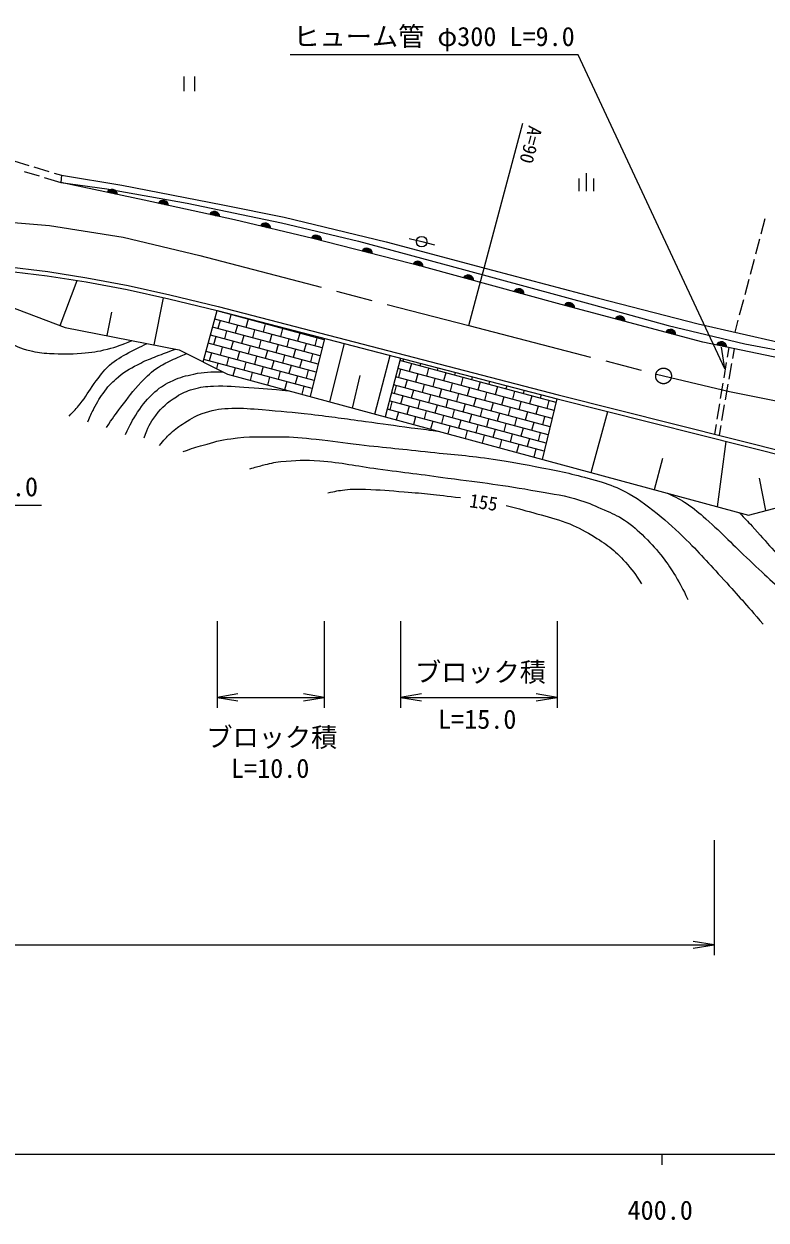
# Model space of a CAD drawing. Units: millimetres, scale not verified. Extents: x 40000 to 680000, y 20000 to 380000.
# Drawn here: x 407085 to 477954, y 198715 to 312946 of the extents above; entities that cross this region are included whole.
import ezdxf
from ezdxf.enums import TextEntityAlignment as Align

# ---------------------------------------------------------------- set-up
doc = ezdxf.new("R2010")
doc.units = ezdxf.units.MM
doc.header["$LTSCALE"] = 1000
doc.linetypes.add('CHAIN', pattern=[18.5, 12, -1.5, 3.5, -1.5])
for name, color, linetype, lineweight in [('M-BMK', 2, 'CHAIN', 13), ('M-STR-HTXT', 7, 'Continuous', 13), ('M-STR-STRC', 7, 'Continuous', 25), ('M-TTL-BAND', 7, 'Continuous', 25), ('M-WORK', 1, 'Continuous', 13)]:
    doc.layers.add(name, color=color, linetype=linetype, lineweight=lineweight)
doc.styles.add('ＭＳ ゴシック', font='')
doc.styles.get('ＭＳ ゴシック').set_extended_font_data('MS Gothic')

# ---------------------------------------------------------------- blocks, each defined once
blk = doc.blocks.new('open_arrow')
at = {"color": 0, "linetype": 'Continuous', "lineweight": -2}
blk.add_lwpolyline([(7.5, 1.25), (0, 0), (7.5, -1.25)], dxfattribs=at)

msp = doc.modelspace()

# ---------------------------------------------------------------- linework, layer by layer
at = {"layer": 'M-BMK'}
for p, q in [((403093, 294241), (409542, 293707)), ((409542, 293707), (416555, 292568)), ((416555, 292568), (423868, 290830)), ((423868, 290830), (449565, 284133)), ((449565, 284133), (468163, 279332)), ((468163, 279332), (474477, 277840)), ((474477, 277840), (480657, 276588))]:
    msp.add_line(p, q, dxfattribs=at)
msp.add_circle((468163, 279332), 750, dxfattribs=at)
at = {"layer": 'M-STR-HTXT'}
for p, q in [((449565, 284133), (454713, 303459)), ((425523, 255914), (425523, 247632)), ((435771, 255914), (435771, 247632)), ((443041, 255914), (443041, 247625)), ((457992, 255914), (457992, 247625)), ((425523, 248632), (435771, 248632)), ((443041, 248625), (457992, 248625)), ((473000, 235000), (473000, 224000)), ((73962, 225000), (473000, 225000))]:
    msp.add_line(p, q, dxfattribs=at)
at = {"layer": 'M-STR-STRC'}
msp.add_line((474000, 280000), (473698, 282066), dxfattribs=at)
for points in [[(474000, 280000), (460000, 310000), (432500, 310000)], [(367000, 292500), (380000, 267000), (408750, 267000)]]:
    msp.add_lwpolyline(points, dxfattribs=at)
at = {"layer": 'M-TTL-BAND'}
for p, q in [((40000, 205000), (579000, 205000)), ((468000, 205000), (468000, 204000))]:
    msp.add_line(p, q, dxfattribs=at)
at = {"layer": 'M-WORK'}
for p, q in [((422361, 307935), (422361, 306535)), ((423411, 306535), (423411, 307935)), ((406129, 299869), (407565, 299433)), ((408043, 299288), (409479, 298853)), ((407105, 298854), (408542, 298424)), ((409021, 298280), (410608, 297805)), ((409957, 298708), (410686, 298487)), ((410686, 298487), (410608, 297805)), ((410686, 298487), (416434, 297533)), ((460099, 296959), (460099, 298184)), ((460799, 296959), (460799, 298709)), ((461499, 296959), (461499, 298184)), ((410608, 297805), (415002, 297198)), ((415002, 297198), (422675, 295840)), ((416434, 297533), (426065, 295655)), ((422675, 295840), (431679, 293948)), ((426065, 295655), (431939, 294496)), ((431679, 293948), (439032, 292190)), ((431939, 294496), (441689, 292138)), ((477851, 294325), (477463, 292876)), ((443879, 292456), (445069, 292154)), ((439032, 292190), (449049, 289499)), ((441689, 292138), (451839, 289421)), ((445069, 292154), (446277, 291834)), ((477334, 292393), (476946, 290944)), ((476817, 290461), (476429, 289012)), ((405097, 289401), (409306, 288895)), ((405139, 289799), (409361, 289291)), ((409361, 289291), (413103, 288703)), ((449049, 289499), (461490, 286116)), ((451839, 289421), (461950, 286744)), ((409306, 288895), (413036, 288309)), ((410550, 284143), (412179, 288443)), ((413036, 288309), (416952, 287589)), ((413103, 288703), (417033, 287981)), ((417033, 287981), (421013, 287073)), ((476300, 288529), (475912, 287080)), ((403170, 286939), (411029, 283962)), ((416952, 287589), (420922, 286684)), ((419535, 282294), (420418, 286798)), ((421013, 287073), (425628, 285953)), ((461950, 286744), (471460, 284306)), ((420922, 286684), (425530, 285565)), ((425628, 285953), (458091, 277534)), ((461490, 286116), (468603, 284144)), ((475783, 286597), (475395, 285148)), ((415031, 283177), (415472, 285430)), ((424211, 280661), (425530, 285565)), ((435580, 282014), (425315, 284764)), ((435771, 282791), (425523, 285537)), ((425530, 285565), (457992, 277146)), ((425822, 284628), (425615, 283856)), ((426038, 285433), (426029, 285401)), ((426850, 285181), (426643, 284408)), ((427683, 285006), (427671, 284961)), ((428492, 284741), (428285, 283968)), ((429329, 284579), (429313, 284521)), ((475266, 284665), (474955, 283504)), ((411029, 283962), (421898, 281831)), ((435389, 281237), (425107, 283992)), ((426436, 283636), (426229, 282863)), ((427464, 284188), (427257, 283416)), ((429106, 283748), (428899, 282976)), ((430134, 284301), (429927, 283528)), ((430748, 283308), (430541, 282536)), ((430975, 284153), (430956, 284081)), ((431777, 283861), (431570, 283088)), ((432620, 283726), (432598, 283641)), ((433419, 283421), (433212, 282648)), ((434266, 283299), (434240, 283201)), ((468603, 284144), (475929, 282386)), ((471460, 284306), (479293, 282508)), ((435006, 279683), (424691, 282447)), ((435197, 280460), (424899, 283219)), ((425408, 283083), (425201, 282310)), ((427050, 282643), (426843, 281870)), ((428078, 283196), (427871, 282423)), ((428692, 282203), (428485, 281430)), ((429720, 282756), (429513, 281983)), ((431362, 282316), (431155, 281543)), ((432391, 282868), (432183, 282096)), ((434033, 282428), (433826, 281656)), ((435799, 282902), (434432, 277352)), ((435061, 282981), (434854, 282208)), ((436301, 276847), (437682, 282413)), ((475929, 282386), (483309, 281027)), ((421898, 281831), (426534, 279487)), ((434815, 278906), (424483, 281674)), ((424994, 281537), (424787, 280765)), ((426022, 282090), (425815, 281317)), ((426636, 281097), (426429, 280325)), ((427664, 281650), (427457, 280877)), ((429306, 281210), (429099, 280437)), ((430334, 281763), (430127, 280990)), ((431976, 281323), (431769, 280550)), ((433005, 281876), (432797, 281103)), ((434647, 281436), (434440, 280663)), ((440608, 275683), (442061, 281278)), ((443041, 281023), (441573, 275422)), ((474382, 282038), (474230, 281111)), ((474898, 281931), (474736, 280997)), ((434624, 278129), (424276, 280902)), ((425608, 280545), (425469, 280025)), ((427250, 280105), (427047, 279348)), ((428278, 280657), (428071, 279885)), ((429920, 280217), (429713, 279445)), ((430948, 280770), (430741, 279997)), ((432590, 280330), (432383, 279557)), ((433619, 280883), (433411, 280110)), ((434232, 279890), (434025, 279117)), ((457721, 276030), (442782, 280033)), ((443053, 279960), (442846, 279188)), ((457910, 276808), (442985, 280807)), ((443319, 280951), (443260, 280733)), ((444081, 280513), (443874, 279740)), ((444964, 280525), (444902, 280293)), ((445723, 280073), (445516, 279300)), ((446610, 280098), (446544, 279853)), ((474149, 280618), (473905, 279137)), ((474651, 280504), (474395, 279026)), ((426534, 279487), (476262, 266047)), ((428892, 279665), (428688, 278904)), ((430534, 279225), (430330, 278461)), ((431562, 279777), (431355, 279005)), ((432176, 278785), (431971, 278017)), ((433204, 279337), (432997, 278565)), ((438455, 276265), (439186, 279377)), ((457533, 275252), (442579, 279259)), ((443667, 278968), (443460, 278195)), ((444695, 279520), (444488, 278748)), ((446337, 279080), (446130, 278308)), ((447365, 279633), (447158, 278860)), ((448256, 279671), (448186, 279413)), ((449007, 279193), (448800, 278420)), ((449901, 279244), (449829, 278973)), ((450650, 278753), (450443, 277980)), ((451547, 278818), (451471, 278533)), ((433818, 278345), (433612, 277574)), ((457155, 273697), (442173, 277711)), ((457344, 274475), (442376, 278485)), ((442639, 278415), (442432, 277642)), ((444281, 277975), (444074, 277202)), ((445309, 278528), (445102, 277755)), ((446951, 278088), (446744, 277315)), ((447979, 278640), (447772, 277868)), ((448593, 277648), (448386, 276875)), ((449621, 278200), (449414, 277428)), ((451264, 277760), (451056, 276988)), ((452292, 278313), (452085, 277540)), ((453192, 278391), (453113, 278093)), ((453934, 277873), (453727, 277100)), ((454838, 277964), (454755, 277653)), ((473824, 278644), (473581, 277164)), ((474310, 278534), (474053, 277056)), ((456967, 272919), (441970, 276938)), ((442225, 276869), (442018, 276097)), ((443253, 277422), (443046, 276649)), ((444895, 276982), (444688, 276209)), ((445923, 277535), (445716, 276762)), ((446537, 276542), (446330, 275769)), ((447565, 277095), (447358, 276322)), ((449207, 276655), (449000, 275882)), ((450235, 277208), (450028, 276435)), ((451878, 276768), (451670, 275995)), ((452906, 277320), (452699, 276548)), ((454548, 276880), (454341, 276108)), ((455576, 277433), (455369, 276660)), ((456190, 276440), (455983, 275668)), ((456484, 277537), (456397, 277213)), ((456590, 271364), (457992, 277146)), ((457218, 276993), (457011, 276220)), ((457992, 277146), (485007, 270336)), ((458091, 277534), (485109, 270723)), ((473500, 276671), (473256, 275190)), ((473968, 276563), (473712, 275085)), ((456778, 272142), (441768, 276164)), ((442839, 275877), (442640, 275134)), ((443867, 276429), (443660, 275657)), ((444481, 275437), (444281, 274690)), ((445509, 275989), (445302, 275217)), ((447151, 275549), (446944, 274777)), ((448179, 276102), (447972, 275329)), ((449821, 275662), (449614, 274889)), ((450849, 276215), (450642, 275442)), ((452492, 275775), (452284, 275002)), ((453520, 276328), (453313, 275555)), ((454134, 275335), (453927, 274562)), ((455162, 275888), (454955, 275115)), ((456804, 275448), (456597, 274675)), ((461256, 270103), (462830, 275927)), ((446123, 274997), (445922, 274247)), ((447765, 274557), (447563, 273803)), ((448793, 275109), (448586, 274337)), ((450435, 274669), (450228, 273897)), ((451463, 275222), (451256, 274449)), ((452077, 274229), (451870, 273457)), ((453105, 274782), (452898, 274009)), ((454748, 274342), (454541, 273569)), ((455776, 274895), (455569, 274122)), ((473175, 274697), (473023, 273770)), ((473626, 274592), (473465, 273658)), ((449407, 274117), (449204, 273360)), ((451049, 273677), (450846, 272916)), ((452691, 273237), (452487, 272473)), ((453719, 273789), (453512, 273017)), ((455362, 273349), (455154, 272577)), ((456390, 273902), (456183, 273129)), ((473314, 266844), (474130, 273078)), ((454333, 272797), (454128, 272029)), ((455976, 272357), (455769, 271586)), ((467285, 268473), (468100, 271488)), ((477928, 266486), (477337, 269564)), ((476262, 266047), (482437, 267672))]:
    msp.add_line(p, q, dxfattribs=at)
msp.add_lwpolyline([(524844, 277788), (518259, 277478), (509428, 277518), (501156, 277998), (492724, 278837), (483053, 280236), (471904, 282553), (458397, 286150), (445250, 289746), (434660, 292464), (427188, 294222), (418556, 296100), (410608, 297805)], dxfattribs=at)
msp.add_circle((445069, 292154), 500, dxfattribs=at)
for centre, radius, start, end in [((415494, 296642), 512, 0.57251, 155.21174), ((415494, 296642), 410, 3.81781, 151.96645), ((415494, 296642), 308, 9.35226, 146.432), ((415494, 296642), 205, 21.17552, 134.60874), ((420381, 295588), 512, 0.4046, 155.04383), ((420381, 295588), 410, 3.64989, 151.79853), ((420381, 295588), 308, 9.18434, 146.26409), ((420381, 295588), 205, 21.0076, 134.44082), ((425267, 294525), 512, 0.4046, 155.04383), ((425267, 294525), 410, 3.64989, 151.79853), ((425267, 294525), 308, 9.18434, 146.26409), ((425267, 294525), 205, 21.0076, 134.44082), ((430139, 293412), 512, 359.43986, 154.0791), ((430139, 293412), 410, 2.68516, 150.8338), ((430139, 293412), 308, 8.21961, 145.29935), ((430139, 293412), 205, 20.04287, 133.47609), ((435002, 292260), 512, 358.28859, 152.92782), ((435002, 292260), 410, 1.53388, 149.68252), ((435002, 292260), 308, 7.06833, 144.14807), ((435002, 292260), 205, 18.89159, 132.32481), ((439845, 291017), 512, 358.28859, 152.92782), ((439845, 291017), 410, 1.53388, 149.68252), ((439845, 291017), 308, 7.06833, 144.14807), ((439845, 291017), 205, 18.89159, 132.32481), ((444689, 289774), 512, 358.28859, 152.92782), ((444689, 289774), 410, 1.53388, 149.68252), ((444689, 289774), 308, 7.06833, 144.14807), ((444689, 289774), 205, 18.89159, 132.32481), ((449512, 288464), 512, 357.38107, 152.0203), ((449512, 288464), 410, 0.62636, 148.775), ((449512, 288464), 308, 6.16081, 143.24056), ((449512, 288464), 205, 17.98407, 131.41729), ((454335, 287145), 512, 357.38107, 152.0203), ((454335, 287145), 410, 0.62636, 148.775), ((454335, 287145), 308, 6.16081, 143.24056), ((454335, 287145), 205, 17.98407, 131.41729), ((459160, 285831), 512, 357.77007, 152.4093), ((459160, 285831), 410, 1.01537, 149.16401), ((459160, 285831), 308, 6.54981, 143.62956), ((459160, 285831), 205, 18.37308, 131.8063), ((463991, 284544), 512, 357.77007, 152.4093), ((463991, 284544), 410, 1.01537, 149.16401), ((463991, 284544), 308, 6.54981, 143.62956), ((463991, 284544), 205, 18.37308, 131.8063), ((468823, 283258), 512, 357.77007, 152.4093), ((468823, 283258), 410, 1.01537, 149.16401), ((468823, 283258), 308, 6.54981, 143.62956), ((468823, 283258), 205, 18.37308, 131.8063), ((473684, 282069), 512, 0.9367, 155.57593), ((473684, 282069), 410, 4.182, 152.33064), ((473684, 282069), 308, 9.71644, 146.79619), ((473684, 282069), 205, 21.53971, 134.97293)]:
    msp.add_arc(centre, radius, start, end, dxfattribs=at)
for points, knots in [([(398846, 286353), (399648, 286083), (399892, 285985), (400539, 285692), (401478, 285265), (401955, 284924), (402830, 284377), (403859, 283734), (404333, 283206), (405405, 282637), (406236, 282196), (406732, 281984), (407643, 281749), (408369, 281562), (408795, 281525), (409543, 281482), (410735, 281414), (411410, 281392), (412598, 281500), (413570, 281589), (414120, 281652), (415067, 281891), (416008, 282128), (416353, 282271), (417412, 282711)], [0, 0, 0, 0, 1, 1, 1, 2, 2, 2, 3, 3, 3, 4, 4, 4, 5, 5, 5, 6, 6, 6, 7, 7, 7, 8, 8, 8, 8]), ([(411404, 275482), (411914, 276015), (412057, 276181), (412446, 276654), (413033, 277371), (413250, 277857), (413807, 278596), (414341, 279304), (414585, 279764), (415252, 280349), (415903, 280920), (416356, 281132), (417111, 281556), (417778, 281931), (418026, 282048), (418866, 282425)], [0, 0, 0, 0, 1, 1, 1, 2, 2, 2, 3, 3, 3, 4, 4, 4, 5, 5, 5, 5]), ([(413189, 274951), (413442, 275554), (413525, 275730), (413775, 276212), (414128, 276892), (414348, 277266), (414805, 277881), (415241, 278468), (415541, 278762), (416101, 279231), (416858, 279866), (417379, 280099), (418250, 280563), (418816, 280864), (419167, 280962), (419760, 281203), (420461, 281487), (420692, 281571), (421568, 281896)], [0, 0, 0, 0, 1, 1, 1, 2, 2, 2, 3, 3, 3, 4, 4, 4, 5, 5, 5, 6, 6, 6, 6]), ([(414956, 274418), (415603, 275349), (415784, 275599), (416341, 276336), (417069, 277298), (417448, 277867), (418286, 278734), (418881, 279349), (419221, 279704), (419938, 280173), (420468, 280519), (420803, 280650), (421376, 280918), (421860, 281145), (422028, 281215), (422633, 281459)], [0, 0, 0, 0, 1, 1, 1, 2, 2, 2, 3, 3, 3, 4, 4, 4, 5, 5, 5, 5]), ([(416794, 273752), (417255, 274749), (417415, 275082), (417940, 275857), (418499, 276682), (418841, 277146), (419591, 277801), (420193, 278328), (420596, 278561), (421323, 278894), (422056, 279229), (422506, 279335), (423294, 279506), (424364, 279739), (424813, 279711), (426088, 279712)], [0, 0, 0, 0, 1, 1, 1, 2, 2, 2, 3, 3, 3, 4, 4, 4, 5, 5, 5, 5]), ([(418552, 273432), (418938, 274419), (419107, 274812), (419671, 275564), (420295, 276394), (420780, 276770), (421643, 277349), (422211, 277730), (422584, 277877), (423241, 278068), (423979, 278282), (424419, 278324), (425186, 278361), (426507, 278424), (427249, 278306), (428569, 278228), (430053, 278140), (430540, 278089), (432361, 277912)], [0, 0, 0, 0, 1, 1, 1, 2, 2, 2, 3, 3, 3, 4, 4, 4, 5, 5, 5, 6, 6, 6, 6]), ([(420026, 272681), (420490, 273258), (420645, 273448), (421110, 273871), (421583, 274301), (421878, 274515), (422424, 274848), (423166, 275299), (423581, 275593), (424413, 275842), (425376, 276131), (425949, 276214), (426953, 276251), (428084, 276292), (428719, 276192), (429848, 276109), (431669, 275974), (432687, 275872), (434501, 275665), (436531, 275433), (437663, 275262), (439687, 274990), (441402, 274760), (442359, 274609), (444074, 274386), (445055, 274258), (445365, 274218), (446586, 274068)], [0, 0, 0, 0, 1, 1, 1, 2, 2, 2, 3, 3, 3, 4, 4, 4, 5, 5, 5, 6, 6, 6, 7, 7, 7, 8, 8, 8, 9, 9, 9, 9]), ([(422295, 272110), (423199, 272425), (423457, 272507), (424214, 272723), (425231, 273013), (425803, 273195), (426851, 273336), (428647, 273577), (429674, 273528), (431486, 273522), (432863, 273518), (433633, 273416), (435003, 273283), (436610, 273126), (437502, 272960), (439106, 272776), (441757, 272472), (443246, 272344), (445899, 272057), (448241, 271803), (449562, 271727), (451893, 271391), (453724, 271127), (454741, 270926), (456555, 270565), (458558, 270167), (459681, 269931), (461644, 269366), (462590, 269094), (463124, 268932), (464015, 268514), (465324, 267899), (465992, 267406), (467132, 266516), (468323, 265586), (468948, 265008), (470036, 263958), (471624, 262425), (472433, 261483), (473925, 259856), (475420, 258226), (475891, 257682), (477681, 255620)], [0, 0, 0, 0, 1, 1, 1, 2, 2, 2, 3, 3, 3, 4, 4, 4, 5, 5, 5, 6, 6, 6, 7, 7, 7, 8, 8, 8, 9, 9, 9, 10, 10, 10, 11, 11, 11, 12, 12, 12, 13, 13, 13, 14, 14, 14, 14]), ([(428653, 270459), (429234, 270632), (429397, 270676), (429879, 270796), (430552, 270963), (430928, 271089), (431619, 271151), (433063, 271282), (433885, 271335), (435331, 271222), (437516, 271053), (438718, 270752), (440890, 270459), (443501, 270106), (444967, 269940), (447577, 269579), (450911, 269119), (452791, 268930), (456102, 268327), (457724, 268032), (458663, 267957), (460231, 267448), (461137, 267154), (461630, 266939), (462496, 266542), (463270, 266188), (463730, 266026), (464440, 265557), (465260, 265016), (465654, 264616), (466359, 263932), (467099, 263213), (467479, 262771), (468117, 261960), (468622, 261318), (468861, 260924), (469289, 260229), (469809, 259384), (469957, 259065), (470488, 257991)], [0, 0, 0, 0, 1, 1, 1, 2, 2, 2, 3, 3, 3, 4, 4, 4, 5, 5, 5, 6, 6, 6, 7, 7, 7, 8, 8, 8, 9, 9, 9, 10, 10, 10, 11, 11, 11, 12, 12, 12, 13, 13, 13, 13]), ([(436120, 268159), (436855, 268332), (437088, 268379), (437718, 268452), (438483, 268542), (438920, 268526), (439690, 268506), (441139, 268467), (441948, 268380), (443393, 268266), (445499, 268100), (446186, 268008), (448774, 267706)], [0, 0, 0, 0, 1, 1, 1, 2, 2, 2, 3, 3, 3, 4, 4, 4, 4]), ([(468536, 268135), (469433, 267707), (469721, 267566), (470422, 267104), (471163, 266614), (471529, 266268), (472198, 265683), (473899, 264195), (474743, 263243), (476389, 261695), (478080, 260107), (479022, 259211), (480759, 257673), (482716, 255940), (483385, 255398), (485874, 253357)], [0, 0, 0, 0, 1, 1, 1, 2, 2, 2, 3, 3, 3, 4, 4, 4, 5, 5, 5, 5]), ([(453143, 266960), (454564, 266584), (454933, 266487), (456074, 266161), (457159, 265851), (457790, 265740), (458844, 265335), (459852, 264949), (460402, 264676), (461322, 264110), (462684, 263272), (463458, 262749), (464519, 261552), (465190, 260795), (465445, 260466), (466064, 259474)], [0, 0, 0, 0, 1, 1, 1, 2, 2, 2, 3, 3, 3, 4, 4, 4, 5, 5, 5, 5]), ([(475399, 266281), (475991, 265648), (476140, 265489), (476616, 264983), (478129, 263372), (478841, 262329), (480502, 260871), (481494, 260001), (482130, 259611), (483167, 258793), (484190, 257986), (484768, 257539), (485777, 256715), (486801, 255879), (487438, 255476), (488361, 254531), (488893, 253986), (489184, 253667), (489614, 253039), (489896, 252626), (489994, 252469), (490280, 251946)], [0, 0, 0, 0, 1, 1, 1, 2, 2, 2, 3, 3, 3, 4, 4, 4, 5, 5, 5, 6, 6, 6, 7, 7, 7, 7])]:
    msp.add_open_spline(points, degree=3, knots=knots, dxfattribs=at)

# ---------------------------------------------------------------- block references
at = {"layer": 'M-STR-HTXT', "xscale": 267, "yscale": 267}
for p in [(425523, 248632), (443041, 248625)]:
    msp.add_blockref('open_arrow', p, dxfattribs=at)
at = {"layer": 'M-STR-HTXT', "xscale": 267, "yscale": 267, "rotation": 180}
for p in [(435771, 248632), (457992, 248625), (473000, 225000)]:
    msp.add_blockref('open_arrow', p, dxfattribs=at)

# ---------------------------------------------------------------- texts
at = {"layer": 'M-STR-HTXT', "style": 'ＭＳ ゴシック'}
msp.add_text('A=90', height=1320, rotation=255.084, dxfattribs=at).set_placement((455488, 301394), align=Align.MIDDLE_CENTER)
for p in [(450688, 251046), (430760, 244826)]:
    msp.add_text('ブロック積', height=1833, dxfattribs=at).set_placement(p, align=Align.MIDDLE_CENTER)
for s, p in [('L=15.0', (450372, 245083)), ('L=10.0', (430602, 240393))]:
    msp.add_text(s, height=1833, dxfattribs=at).set_placement(p, align=Align.BOTTOM_CENTER)
at = {"layer": 'M-STR-STRC', "style": 'ＭＳ ゴシック'}
for s, p in [('ヒューム管 φ300 L=9.0', (446250, 311750)), ('ヒューム管 φ300 L=10.0', (394375, 268750))]:
    msp.add_text(s, height=1833, dxfattribs=at).set_placement(p, align=Align.MIDDLE_CENTER)
at = {"layer": 'M-TTL-BAND', "style": 'ＭＳ ゴシック'}
msp.add_text('400.0', height=1833, dxfattribs=at).set_placement((467844, 198195), align=Align.BOTTOM_CENTER)
at = {"layer": 'M-WORK', "style": 'ＭＳ ゴシック'}
msp.add_text('155', height=1320, rotation=351.94, dxfattribs=at).set_placement((450987, 267266), align=Align.MIDDLE_CENTER)

doc.saveas('drawing.dxf')
